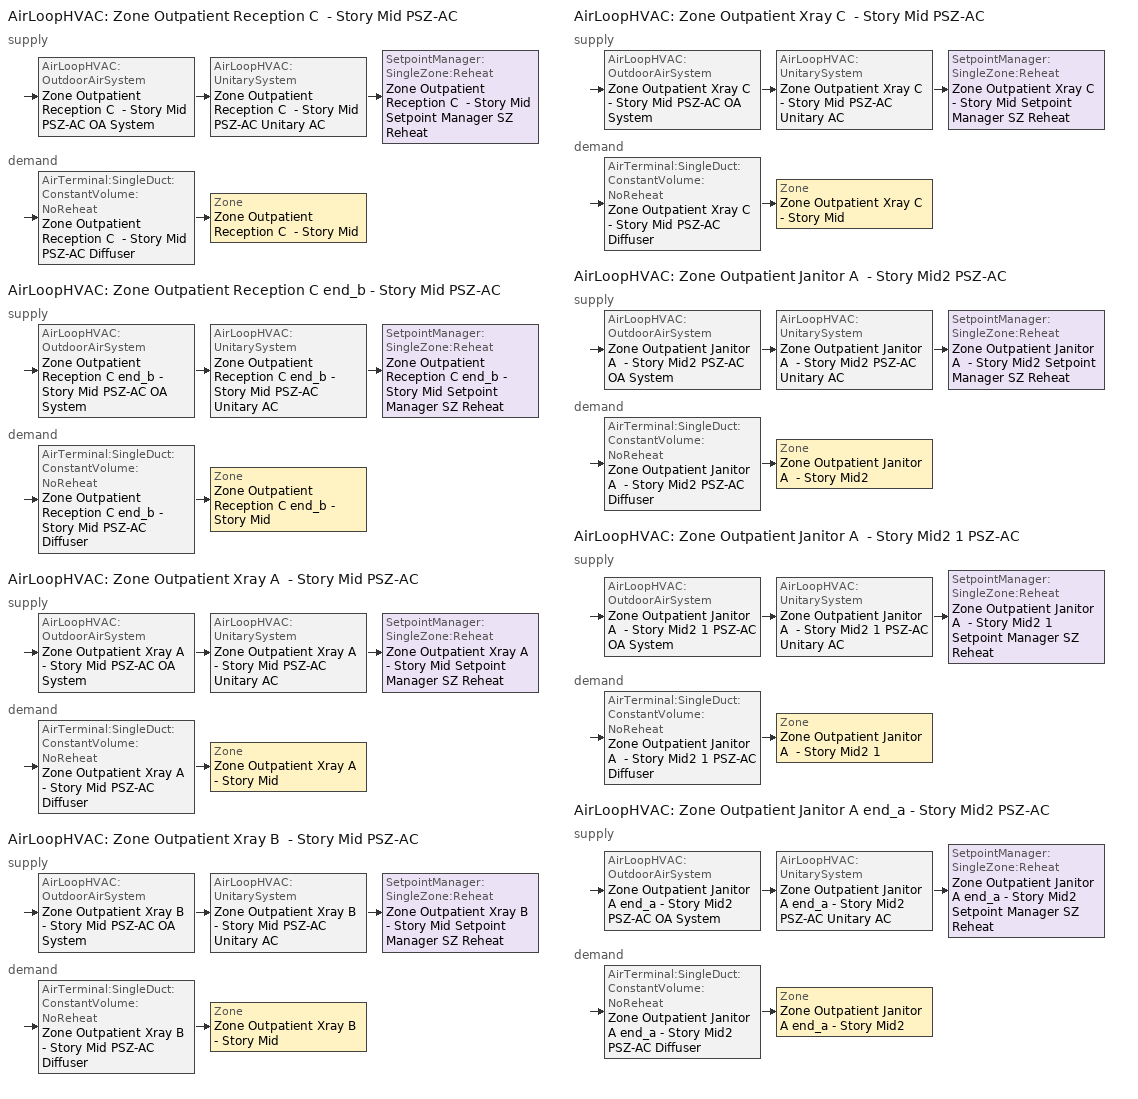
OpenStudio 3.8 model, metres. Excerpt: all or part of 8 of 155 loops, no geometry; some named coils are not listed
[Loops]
AirLoopHVAC 'Zone Outpatient Reception C  - Story Mid PSZ-AC'
 supply: AirLoopHVAC:OutdoorAirSystem 'Zone Outpatient Reception C  - Story Mid PSZ-AC OA System' > AirLoopHVAC:UnitarySystem 'Zone Outpatient Reception C  - Story Mid PSZ-AC Unitary AC' > SetpointManager:SingleZone:Reheat 'Zone Outpatient Reception C  - Story Mid Setpoint Manager SZ Reheat'
 demand: AirTerminal:SingleDuct:ConstantVolume:NoReheat 'Zone Outpatient Reception C  - Story Mid PSZ-AC Diffuser' > Zone 'Zone Outpatient Reception C  - Story Mid'
AirLoopHVAC 'Zone Outpatient Reception C end_b - Story Mid PSZ-AC'
 supply: AirLoopHVAC:OutdoorAirSystem 'Zone Outpatient Reception C end_b - Story Mid PSZ-AC OA System' > AirLoopHVAC:UnitarySystem 'Zone Outpatient Reception C end_b - Story Mid PSZ-AC Unitary AC' > SetpointManager:SingleZone:Reheat 'Zone Outpatient Reception C end_b - Story Mid Setpoint Manager SZ Reheat'
 demand: AirTerminal:SingleDuct:ConstantVolume:NoReheat 'Zone Outpatient Reception C end_b - Story Mid PSZ-AC Diffuser' > Zone 'Zone Outpatient Reception C end_b - Story Mid'
AirLoopHVAC 'Zone Outpatient Xray A  - Story Mid PSZ-AC'
 supply: AirLoopHVAC:OutdoorAirSystem 'Zone Outpatient Xray A  - Story Mid PSZ-AC OA System' > AirLoopHVAC:UnitarySystem 'Zone Outpatient Xray A  - Story Mid PSZ-AC Unitary AC' > SetpointManager:SingleZone:Reheat 'Zone Outpatient Xray A  - Story Mid Setpoint Manager SZ Reheat'
 demand: AirTerminal:SingleDuct:ConstantVolume:NoReheat 'Zone Outpatient Xray A  - Story Mid PSZ-AC Diffuser' > Zone 'Zone Outpatient Xray A  - Story Mid'
AirLoopHVAC 'Zone Outpatient Xray B  - Story Mid PSZ-AC'
 supply: AirLoopHVAC:OutdoorAirSystem 'Zone Outpatient Xray B  - Story Mid PSZ-AC OA System' > AirLoopHVAC:UnitarySystem 'Zone Outpatient Xray B  - Story Mid PSZ-AC Unitary AC' > SetpointManager:SingleZone:Reheat 'Zone Outpatient Xray B  - Story Mid Setpoint Manager SZ Reheat'
 demand: AirTerminal:SingleDuct:ConstantVolume:NoReheat 'Zone Outpatient Xray B  - Story Mid PSZ-AC Diffuser' > Zone 'Zone Outpatient Xray B  - Story Mid'
AirLoopHVAC 'Zone Outpatient Xray C  - Story Mid PSZ-AC'
 supply: AirLoopHVAC:OutdoorAirSystem 'Zone Outpatient Xray C  - Story Mid PSZ-AC OA System' > AirLoopHVAC:UnitarySystem 'Zone Outpatient Xray C  - Story Mid PSZ-AC Unitary AC' > SetpointManager:SingleZone:Reheat 'Zone Outpatient Xray C  - Story Mid Setpoint Manager SZ Reheat'
 demand: AirTerminal:SingleDuct:ConstantVolume:NoReheat 'Zone Outpatient Xray C  - Story Mid PSZ-AC Diffuser' > Zone 'Zone Outpatient Xray C  - Story Mid'
AirLoopHVAC 'Zone Outpatient Janitor A  - Story Mid2 PSZ-AC'
 supply: AirLoopHVAC:OutdoorAirSystem 'Zone Outpatient Janitor A  - Story Mid2 PSZ-AC OA System' > AirLoopHVAC:UnitarySystem 'Zone Outpatient Janitor A  - Story Mid2 PSZ-AC Unitary AC' > SetpointManager:SingleZone:Reheat 'Zone Outpatient Janitor A  - Story Mid2 Setpoint Manager SZ Reheat'
 demand: AirTerminal:SingleDuct:ConstantVolume:NoReheat 'Zone Outpatient Janitor A  - Story Mid2 PSZ-AC Diffuser' > Zone 'Zone Outpatient Janitor A  - Story Mid2'
AirLoopHVAC 'Zone Outpatient Janitor A  - Story Mid2 1 PSZ-AC'
 supply: AirLoopHVAC:OutdoorAirSystem 'Zone Outpatient Janitor A  - Story Mid2 1 PSZ-AC OA System' > AirLoopHVAC:UnitarySystem 'Zone Outpatient Janitor A  - Story Mid2 1 PSZ-AC Unitary AC' > SetpointManager:SingleZone:Reheat 'Zone Outpatient Janitor A  - Story Mid2 1 Setpoint Manager SZ Reheat'
 demand: AirTerminal:SingleDuct:ConstantVolume:NoReheat 'Zone Outpatient Janitor A  - Story Mid2 1 PSZ-AC Diffuser' > Zone 'Zone Outpatient Janitor A  - Story Mid2 1'
AirLoopHVAC 'Zone Outpatient Janitor A end_a - Story Mid2 PSZ-AC'
 supply: AirLoopHVAC:OutdoorAirSystem 'Zone Outpatient Janitor A end_a - Story Mid2 PSZ-AC OA System' > AirLoopHVAC:UnitarySystem 'Zone Outpatient Janitor A end_a - Story Mid2 PSZ-AC Unitary AC' > SetpointManager:SingleZone:Reheat 'Zone Outpatient Janitor A end_a - Story Mid2 Setpoint Manager SZ Reheat'
 demand: AirTerminal:SingleDuct:ConstantVolume:NoReheat 'Zone Outpatient Janitor A end_a - Story Mid2 PSZ-AC Diffuser' > Zone 'Zone Outpatient Janitor A end_a - Story Mid2'
[Sizing:Zone] Zone Cooling Design Supply Air Temperature Input Method=SupplyAirTemperature; Zone Cooling Design Supply Air Temperature {C}=12.7778; Zone Cooling Design Supply Air Temperature Difference {deltaC}=11.11; Zone Heating Design Supply Air Temperature Input Method=SupplyAirTemperature; Zone Heating Design Supply Air Temperature {C}=50; Zone Heating Design Supply Air Temperature Difference {deltaC}=11.11; Zone Cooling Design Supply Air Humidity Ratio {kg-H2O/kg-air}=0.0085; Zone Heating Design Supply Air Humidity Ratio {kg-H2O/kg-air}=0.008; Cooling Design Air Flow Method=DesignDay; Heating Design Air Flow Method=DesignDay; Account for Dedicated Outdoor Air System=No; Dedicated Outdoor Air System Control Strategy=NeutralSupplyAir; Dedicated Outdoor Air Low Setpoint Temperature for Design {C}=autosize; Dedicated Outdoor Air High Setpoint Temperature for Design {C}=autosize; Zone Load Sizing Method=Sensible Load Only No Latent Load; Zone Latent Cooling Design Supply Air Humidity Ratio Input Method=HumidityRatioDifference; Zone Cooling Design Supply Air Humidity Ratio Difference {kgWater/kgDryAir}=0.005; Zone Latent Heating Design Supply Air Humidity Ratio Input Method=HumidityRatioDifference; Zone Humidification Design Supply Air Humidity Ratio Difference {kgWater/kgDryAir}=0.005
Zone Outpatient Reception C  - Story Mid; Zone Outpatient Reception C end_b - Story Mid; Zone Outpatient Janitor A  - Story Mid2; Zone Outpatient Xray A  - Story Mid; Zone Outpatient Xray B  - Story Mid; Zone Outpatient Xray C  - Story Mid; Zone Outpatient Janitor A end_a - Story Mid2; Zone Outpatient Janitor A  - Story Mid2 1
[Zone equipment]
Zone Outpatient Reception C  - Story Mid: Zone Outpatient Reception C  - Story Mid PSZ-AC Diffuser
Zone Outpatient Reception C end_b - Story Mid: Zone Outpatient Reception C end_b - Story Mid PSZ-AC Diffuser
Zone Outpatient Janitor A  - Story Mid2: Zone Outpatient Janitor A  - Story Mid2 PSZ-AC Diffuser
Zone Outpatient Xray A  - Story Mid: Zone Outpatient Xray A  - Story Mid PSZ-AC Diffuser
Zone Outpatient Xray B  - Story Mid: Zone Outpatient Xray B  - Story Mid PSZ-AC Diffuser
Zone Outpatient Xray C  - Story Mid: Zone Outpatient Xray C  - Story Mid PSZ-AC Diffuser
Zone Outpatient Janitor A end_a - Story Mid2: Zone Outpatient Janitor A end_a - Story Mid2 PSZ-AC Diffuser
Zone Outpatient Janitor A  - Story Mid2 1: Zone Outpatient Janitor A  - Story Mid2 1 PSZ-AC Diffuser
[AirLoopHVAC] Design Return Air Flow Fraction of Supply Air Flow=1
Name | Availability Schedule | Design Supply Air Flow Rate {m3/s}
Zone Outpatient Reception C  - Story Mid PSZ-AC | Zone Outpatient Reception C  - Story Mid PSZ-AC Occ Sch | 0.142046
Zone Outpatient Reception C end_b - Story Mid PSZ-AC | Zone Outpatient Reception C end_b - Story Mid PSZ-AC Occ Sch | 0.203065
Zone Outpatient Xray A  - Story Mid PSZ-AC | Zone Outpatient Xray A  - Story Mid PSZ-AC Occ Sch | 0.167412
Zone Outpatient Xray B  - Story Mid PSZ-AC | Zone Outpatient Xray B  - Story Mid PSZ-AC Occ Sch | 0.155528
Zone Outpatient Xray C  - Story Mid PSZ-AC | Zone Outpatient Xray C  - Story Mid PSZ-AC Occ Sch | 0.167412
Zone Outpatient Janitor A  - Story Mid2 PSZ-AC | Zone Outpatient Janitor A  - Story Mid2 PSZ-AC Occ Sch | 0.127772
Zone Outpatient Janitor A  - Story Mid2 1 PSZ-AC | Zone Outpatient Janitor A  - Story Mid2 1 PSZ-AC Occ Sch | 0.0291225
Zone Outpatient Janitor A end_a - Story Mid2 PSZ-AC | Zone Outpatient Janitor A end_a - Story Mid2 PSZ-AC Occ Sch | 0.0428047
[Sizing:System] Type of Load to Size On=Sensible; Central Heating Maximum System Air Flow Ratio=1; Preheat Design Temperature {C}=7.22222; Preheat Design Humidity Ratio {kg-H2O/kg-Air}=0.008; Precool Design Temperature {C}=12.7778; Precool Design Humidity Ratio {kg-H2O/kg-Air}=0.008; Central Cooling Design Supply Air Temperature {C}=12.7778; Central Heating Design Supply Air Temperature {C}=50; Sizing Option=Coincident; 100% Outdoor Air in Cooling=No; 100% Outdoor Air in Heating=No; Central Cooling Design Supply Air Humidity Ratio {kg-H2O/kg-Air}=0.0085; Central Heating Design Supply Air Humidity Ratio {kg-H2O/kg-Air}=0.008; Cooling Design Air Flow Method=DesignDay; Heating Design Air Flow Method=DesignDay; System Outdoor Air Method=ZoneSum; Zone Maximum Outdoor Air Fraction=1; Cooling Supply Air Flow Rate Per Floor Area {m3/s-m2}=0.00996765; Cooling Fraction of Autosized Cooling Supply Air Flow Rate=1; Cooling Supply Air Flow Rate Per Unit Cooling Capacity {m3/s-W}=3.94755e-05; Heating Supply Air Flow Rate Per Floor Area {m3/s-m2}=0.00996765; Heating Fraction of Autosized Heating Supply Air Flow Rate=1; Heating Fraction of Autosized Cooling Supply Air Flow Rate=1; Heating Supply Air Flow Rate Per Unit Heating Capacity {m3/s-W}=3.15882e-05; Cooling Design Capacity Method=CoolingDesignCapacity; Cooling Design Capacity Per Floor Area {W/m2}=234.7; Fraction of Autosized Cooling Design Capacity=1; Heating Design Capacity Method=HeatingDesignCapacity; Heating Design Capacity Per Floor Area {W/m2}=157; Fraction of Autosized Heating Design Capacity=1; Central Cooling Capacity Control Method=OnOff; Occupant Diversity=1
Name | Design Outdoor Air Flow Rate {m3/s} | Cooling Design Capacity {W} | Heating Design Capacity {W}
Zone Outpatient Reception C  - Story Mid PSZ-AC | 0.142046 | 2055.77 | 2795.47
Zone Outpatient Reception C end_b - Story Mid PSZ-AC | 0.203065 | 2899.63 | 3539.82
Zone Outpatient Xray A  - Story Mid PSZ-AC; Zone Outpatient Xray C  - Story Mid PSZ-AC | 0.167412 | 2263.13 | 2588.59
Zone Outpatient Xray B  - Story Mid PSZ-AC | 0.155528 | 2100.08 | 2394.03
Zone Outpatient Janitor A  - Story Mid2 PSZ-AC | 0.127772 | 1448.75 | 1719.05
Zone Outpatient Janitor A  - Story Mid2 1 PSZ-AC | 0.0291225 | 330.22 | 315.03
Zone Outpatient Janitor A end_a - Story Mid2 PSZ-AC | 0.0428047 | 485.32 | 1251.14
[SetpointManager:SingleZone:Reheat] Minimum Supply Air Temperature {C}=12.7778; Maximum Supply Air Temperature {C}=50
Name | Control Zone | Setpoint Node or NodeList
Zone Outpatient Reception C  - Story Mid Setpoint Manager SZ Reheat | Zone Outpatient Reception C  - Story Mid | Zone Outpatient Reception C  - Story Mid PSZ-AC Supply Outlet Node
Zone Outpatient Reception C end_b - Story Mid Setpoint Manager SZ Reheat | Zone Outpatient Reception C end_b - Story Mid | Zone Outpatient Reception C end_b - Story Mid PSZ-AC Supply Outlet Node
Zone Outpatient Xray A  - Story Mid Setpoint Manager SZ Reheat | Zone Outpatient Xray A  - Story Mid | Zone Outpatient Xray A  - Story Mid PSZ-AC Supply Outlet Node
Zone Outpatient Xray B  - Story Mid Setpoint Manager SZ Reheat | Zone Outpatient Xray B  - Story Mid | Zone Outpatient Xray B  - Story Mid PSZ-AC Supply Outlet Node
Zone Outpatient Xray C  - Story Mid Setpoint Manager SZ Reheat | Zone Outpatient Xray C  - Story Mid | Zone Outpatient Xray C  - Story Mid PSZ-AC Supply Outlet Node
Zone Outpatient Janitor A  - Story Mid2 Setpoint Manager SZ Reheat | Zone Outpatient Janitor A  - Story Mid2 | Zone Outpatient Janitor A  - Story Mid2 PSZ-AC Supply Outlet Node
Zone Outpatient Janitor A  - Story Mid2 1 Setpoint Manager SZ Reheat | Zone Outpatient Janitor A  - Story Mid2 1 | Zone Outpatient Janitor A  - Story Mid2 1 PSZ-AC Supply Outlet Node
Zone Outpatient Janitor A end_a - Story Mid2 Setpoint Manager SZ Reheat | Zone Outpatient Janitor A end_a - Story Mid2 | Zone Outpatient Janitor A end_a - Story Mid2 PSZ-AC Supply Outlet Node
[Coil:Heating:Electric] Availability Schedule=Always On Discrete; Efficiency=1
Name | Nominal Capacity {W}
Zone Outpatient Reception C  - Story Mid PSZ-AC Electric Backup Htg Coil | 6737.66
Zone Outpatient Reception C end_b - Story Mid PSZ-AC Electric Backup Htg Coil | 8754.34
Zone Outpatient Xray A  - Story Mid PSZ-AC Electric Backup Htg Coil; Zone Outpatient Xray C  - Story Mid PSZ-AC Electric Backup Htg Coil | 7607.77
Zone Outpatient Xray B  - Story Mid PSZ-AC Electric Backup Htg Coil | 7062.62
Zone Outpatient Janitor A  - Story Mid2 PSZ-AC Electric Backup Htg Coil | 4467.87
Zone Outpatient Janitor A  - Story Mid2 1 PSZ-AC Electric Backup Htg Coil | 1012.86
Zone Outpatient Janitor A end_a - Story Mid2 PSZ-AC Electric Backup Htg Coil | 1500.61
[Coil:Cooling:DX:SingleSpeed] Availability Schedule=Always On Discrete; Rated COP {W/W}=3.14722; Rated Evaporator Fan Power Per Volume Flow Rate 2017 {W/(m3/s)}=773.3; Rated Evaporator Fan Power Per Volume Flow Rate 2023 {W/(m3/s)}=934.4; Total Cooling Capacity Function of Temperature Curve=DOE Ref DX Clg Coil Cool-Cap-fT; Total Cooling Capacity Function of Flow Fraction Curve=DOE Ref DX Clg Coil Cool-CAP-fFlow; Energy Input Ratio Function of Temperature Curve=DOE Ref DX Clg Coil Cool-EIR-fT; Energy Input Ratio Function of Flow Fraction Curve=DOE Ref DX Clg Coil Cool-EIR-fFlow; Part Load Fraction Correlation Curve=DOE Ref DX Clg Coil Cool-PLF-fPLR; Minimum Outdoor Dry-Bulb Temperature for Compressor Operation {C}=-25; Nominal Time for Condensate Removal to Begin {s}=0; Ratio of Initial Moisture Evaporation Rate and Steady State Latent Capacity=0; Maximum Cycling Rate {cycles/hr}=0; Latent Capacity Time Constant {s}=0; Condenser Type=AirCooled; Evaporative Condenser Effectiveness=0.9; Evaporative Condenser Air Flow Rate {m3/s}=autosize; Evaporative Condenser Pump Rated Power Consumption {W}=autosize; Crankcase Heater Capacity {W}=0; Maximum Outdoor Dry-Bulb Temperature for Crankcase Heater Operation {C}=10; Basin Heater Capacity {W/K}=0; Basin Heater Setpoint Temperature {C}=2
Name | Rated Total Cooling Capacity {W} | Rated Sensible Heat Ratio | Rated Air Flow Rate {m3/s}
Zone Outpatient Reception C  - Story Mid PSZ-AC 1spd DX AC Clg Coil 11kBtu/hr 9.7SEER | 3252.55 | 0.72679 | 0.142046
Zone Outpatient Reception C end_b - Story Mid PSZ-AC 1spd DX AC Clg Coil 15kBtu/hr 9.7SEER | 4398.32 | 0.745983 | 0.203065
Zone Outpatient Xray A  - Story Mid PSZ-AC 1spd DX AC Clg Coil 13kBtu/hr 9.7SEER; Zone Outpatient Xray C  - Story Mid PSZ-AC 1spd DX AC Clg Coil 13kBtu/hr 9.7SEER | 3347.47 | 0.776369 | 0.167412
Zone Outpatient Xray B  - Story Mid PSZ-AC 1spd DX AC Clg Coil 12kBtu/hr 9.7SEER | 3106.22 | 0.776724 | 0.155528
Zone Outpatient Janitor A  - Story Mid2 PSZ-AC 1spd DX AC Clg Coil 6kBtu/hr 9.7SEER | 2115.08 | 0.800655 | 0.127772
Zone Outpatient Janitor A  - Story Mid2 1 PSZ-AC 1spd DX AC Clg Coil 2kBtu/hr 9.7SEER | 482.082 | 0.800655 | 0.0291225
Zone Outpatient Janitor A end_a - Story Mid2 PSZ-AC 1spd DX AC Clg Coil 3kBtu/hr 9.7SEER | 708.57 | 0.800655 | 0.0428047
[Fan:OnOff] Availability Schedule=Always On Discrete; Fan Total Efficiency=0.53625; Pressure Rise {Pa}=622.722; Motor Efficiency=0.825; Motor In Airstream Fraction=1
Name | Maximum Flow Rate {m3/s} | Fan Power Ratio Function of Speed Ratio Curve | Fan Efficiency Ratio Function of Speed Ratio Curve
Zone Outpatient Reception C  - Story Mid PSZ-AC Fan | 0.142046 | Fan On Off Power Curve 88 | Fan On Off Efficiency Curve 88
Zone Outpatient Reception C end_b - Story Mid PSZ-AC Fan | 0.203065 | Fan On Off Power Curve 89 | Fan On Off Efficiency Curve 89
Zone Outpatient Xray A  - Story Mid PSZ-AC Fan | 0.167412 | Fan On Off Power Curve 90 | Fan On Off Efficiency Curve 90
Zone Outpatient Xray B  - Story Mid PSZ-AC Fan | 0.155528 | Fan On Off Power Curve 91 | Fan On Off Efficiency Curve 91
Zone Outpatient Xray C  - Story Mid PSZ-AC Fan | 0.167412 | Fan On Off Power Curve 92 | Fan On Off Efficiency Curve 92
Zone Outpatient Janitor A  - Story Mid2 PSZ-AC Fan | 0.127772 | Fan On Off Power Curve 93 | Fan On Off Efficiency Curve 93
Zone Outpatient Janitor A  - Story Mid2 1 PSZ-AC Fan | 0.0291225 | Fan On Off Power Curve 94 | Fan On Off Efficiency Curve 94
Zone Outpatient Janitor A end_a - Story Mid2 PSZ-AC Fan | 0.0428047 | Fan On Off Power Curve 95 | Fan On Off Efficiency Curve 95
[AirLoopHVAC:UnitarySystem] Control Type=Load; Dehumidification Control Type=None; Availability Schedule=Always On Discrete; Fan Placement=DrawThrough; DX Heating Coil Sizing Ratio=1; Use DOAS DX Cooling Coil=No; DOAS DX Cooling Coil Leaving Minimum Air Temperature {C}=2; Latent Load Control=SensibleOnlyLoadControl; Supply Air Flow Rate Method During Cooling Operation=SupplyAirFlowRate; Supply Air Flow Rate Method During Heating Operation=SupplyAirFlowRate; Supply Air Flow Rate Method When No Cooling or Heating is Required=None; No Load Supply Air Flow Rate Control Set To Low Speed=Yes; Maximum Supply Air Temperature {C}=50; Maximum Outdoor Dry-Bulb Temperature for Supplemental Heater Operation {C}=21; Ancilliary On-Cycle Electric Power {W}=0; Ancilliary Off-Cycle Electric Power {W}=0
Name | Controlling Zone or Thermostat Location | Supply Fan | Supply Air Fan Operating Mode Schedule | Heating Coil | Cooling Coil | Supplemental Heating Coil | Supply Air Flow Rate During Cooling Operation {m3/s} | Supply Air Flow Rate During Heating Operation {m3/s}
Zone Outpatient Reception C  - Story Mid PSZ-AC Unitary AC | Zone Outpatient Reception C  - Story Mid | Zone Outpatient Reception C  - Story Mid PSZ-AC Fan | Zone Outpatient Reception C  - Story Mid PSZ-AC_night_fancycle_schedule | Zone Outpatient Reception C  - Story Mid PSZ-AC Water Htg Coil | Zone Outpatient Reception C  - Story Mid PSZ-AC 1spd DX AC Clg Coil 11kBtu/hr 9.7SEER | Zone Outpatient Reception C  - Story Mid PSZ-AC Electric Backup Htg Coil | 0.142046 | 0.142046
Zone Outpatient Reception C end_b - Story Mid PSZ-AC Unitary AC | Zone Outpatient Reception C end_b - Story Mid | Zone Outpatient Reception C end_b - Story Mid PSZ-AC Fan | Zone Outpatient Reception C end_b - Story Mid PSZ-AC_night_fancycle_schedule | Zone Outpatient Reception C end_b - Story Mid PSZ-AC Water Htg Coil | Zone Outpatient Reception C end_b - Story Mid PSZ-AC 1spd DX AC Clg Coil 15kBtu/hr 9.7SEER | Zone Outpatient Reception C end_b - Story Mid PSZ-AC Electric Backup Htg Coil | 0.203065 | 0.203065
Zone Outpatient Xray A  - Story Mid PSZ-AC Unitary AC | Zone Outpatient Xray A  - Story Mid | Zone Outpatient Xray A  - Story Mid PSZ-AC Fan | Zone Outpatient Xray A  - Story Mid PSZ-AC_night_fancycle_schedule | Zone Outpatient Xray A  - Story Mid PSZ-AC Water Htg Coil | Zone Outpatient Xray A  - Story Mid PSZ-AC 1spd DX AC Clg Coil 13kBtu/hr 9.7SEER | Zone Outpatient Xray A  - Story Mid PSZ-AC Electric Backup Htg Coil | 0.167412 | 0.167412
Zone Outpatient Xray B  - Story Mid PSZ-AC Unitary AC | Zone Outpatient Xray B  - Story Mid | Zone Outpatient Xray B  - Story Mid PSZ-AC Fan | Zone Outpatient Xray B  - Story Mid PSZ-AC_night_fancycle_schedule | Zone Outpatient Xray B  - Story Mid PSZ-AC Water Htg Coil | Zone Outpatient Xray B  - Story Mid PSZ-AC 1spd DX AC Clg Coil 12kBtu/hr 9.7SEER | Zone Outpatient Xray B  - Story Mid PSZ-AC Electric Backup Htg Coil | 0.155528 | 0.155528
Zone Outpatient Xray C  - Story Mid PSZ-AC Unitary AC | Zone Outpatient Xray C  - Story Mid | Zone Outpatient Xray C  - Story Mid PSZ-AC Fan | Zone Outpatient Xray C  - Story Mid PSZ-AC_night_fancycle_schedule | Zone Outpatient Xray C  - Story Mid PSZ-AC Water Htg Coil | Zone Outpatient Xray C  - Story Mid PSZ-AC 1spd DX AC Clg Coil 13kBtu/hr 9.7SEER | Zone Outpatient Xray C  - Story Mid PSZ-AC Electric Backup Htg Coil | 0.167412 | 0.167412
Zone Outpatient Janitor A  - Story Mid2 PSZ-AC Unitary AC | Zone Outpatient Janitor A  - Story Mid2 | Zone Outpatient Janitor A  - Story Mid2 PSZ-AC Fan | Zone Outpatient Janitor A  - Story Mid2 PSZ-AC_night_fancycle_schedule | Zone Outpatient Janitor A  - Story Mid2 PSZ-AC Water Htg Coil | Zone Outpatient Janitor A  - Story Mid2 PSZ-AC 1spd DX AC Clg Coil 6kBtu/hr 9.7SEER | Zone Outpatient Janitor A  - Story Mid2 PSZ-AC Electric Backup Htg Coil | 0.127772 | 0.127772
Zone Outpatient Janitor A  - Story Mid2 1 PSZ-AC Unitary AC | Zone Outpatient Janitor A  - Story Mid2 1 | Zone Outpatient Janitor A  - Story Mid2 1 PSZ-AC Fan | Zone Outpatient Janitor A  - Story Mid2 1 PSZ-AC_night_fancycle_schedule | Zone Outpatient Janitor A  - Story Mid2 1 PSZ-AC Water Htg Coil | Zone Outpatient Janitor A  - Story Mid2 1 PSZ-AC 1spd DX AC Clg Coil 2kBtu/hr 9.7SEER | Zone Outpatient Janitor A  - Story Mid2 1 PSZ-AC Electric Backup Htg Coil | 0.0291225 | 0.0291225
Zone Outpatient Janitor A end_a - Story Mid2 PSZ-AC Unitary AC | Zone Outpatient Janitor A end_a - Story Mid2 | Zone Outpatient Janitor A end_a - Story Mid2 PSZ-AC Fan | Zone Outpatient Janitor A end_a - Story Mid2 PSZ-AC_night_fancycle_schedule | Zone Outpatient Janitor A end_a - Story Mid2 PSZ-AC Water Htg Coil | Zone Outpatient Janitor A end_a - Story Mid2 PSZ-AC 1spd DX AC Clg Coil 3kBtu/hr 9.7SEER | Zone Outpatient Janitor A end_a - Story Mid2 PSZ-AC Electric Backup Htg Coil | 0.0428047 | 0.0428047
[Controller:OutdoorAir] Economizer Control Type=NoEconomizer; Economizer Control Action Type=ModulateFlow; Economizer Maximum Limit Dry-Bulb Temperature {C}=28; Economizer Maximum Limit Enthalpy {J/kg}=64000; Lockout Type=LockoutWithCompressor; Minimum Limit Type=FixedMinimum; High Humidity Control=No; Heat Recovery Bypass Control Type=BypassWhenWithinEconomizerLimits; Economizer Operation Staging=InterlockedWithMechanicalCooling
Name | Minimum Outdoor Air Flow Rate {m3/s} | Maximum Outdoor Air Flow Rate {m3/s} | Minimum Outdoor Air Schedule | Controller Mechanical Ventilation
Zone Outpatient Reception C  - Story Mid PSZ-AC OA System Controller | 0.0387153 | 0.142046 | Zone Outpatient Reception C  - Story Mid PSZ-AC_night_novent_schedule | Controller Mechanical Ventilation 89
Zone Outpatient Reception C end_b - Story Mid PSZ-AC OA System Controller | 0.0444398 | 0.203065 | Zone Outpatient Reception C end_b - Story Mid PSZ-AC_night_novent_schedule | Controller Mechanical Ventilation 90
Zone Outpatient Xray A  - Story Mid PSZ-AC OA System Controller | 0.0358501 | 0.167412 | Zone Outpatient Xray A  - Story Mid PSZ-AC_night_novent_schedule | Controller Mechanical Ventilation 91
Zone Outpatient Xray B  - Story Mid PSZ-AC OA System Controller | 0.0331556 | 0.155528 | Zone Outpatient Xray B  - Story Mid PSZ-AC_night_novent_schedule | Controller Mechanical Ventilation 92
Zone Outpatient Xray C  - Story Mid PSZ-AC OA System Controller | 0.0358501 | 0.167412 | Zone Outpatient Xray C  - Story Mid PSZ-AC_night_novent_schedule | Controller Mechanical Ventilation 93
Zone Outpatient Janitor A  - Story Mid2 PSZ-AC OA System Controller | 0 | 0.127772 | Zone Outpatient Janitor A  - Story Mid2 PSZ-AC_night_novent_schedule | Controller Mechanical Ventilation 94
Zone Outpatient Janitor A  - Story Mid2 1 PSZ-AC OA System Controller | 0 | 0.0291225 | Zone Outpatient Janitor A  - Story Mid2 1 PSZ-AC_night_novent_schedule | Controller Mechanical Ventilation 95
Zone Outpatient Janitor A end_a - Story Mid2 PSZ-AC OA System Controller | 0 | 0.0428047 | Zone Outpatient Janitor A end_a - Story Mid2 PSZ-AC_night_novent_schedule | Controller Mechanical Ventilation 96
[Controller:MechanicalVentilation] Availability Schedule=Always On Discrete
Controller Mechanical Ventilation 89; Controller Mechanical Ventilation 90; Controller Mechanical Ventilation 91; Controller Mechanical Ventilation 92; Controller Mechanical Ventilation 93; Controller Mechanical Ventilation 94; Controller Mechanical Ventilation 95; Controller Mechanical Ventilation 96
[AirLoopHVAC:OutdoorAirSystem]
Name | Controller
Zone Outpatient Reception C  - Story Mid PSZ-AC OA System | Zone Outpatient Reception C  - Story Mid PSZ-AC OA System Controller
Zone Outpatient Reception C end_b - Story Mid PSZ-AC OA System | Zone Outpatient Reception C end_b - Story Mid PSZ-AC OA System Controller
Zone Outpatient Xray A  - Story Mid PSZ-AC OA System | Zone Outpatient Xray A  - Story Mid PSZ-AC OA System Controller
Zone Outpatient Xray B  - Story Mid PSZ-AC OA System | Zone Outpatient Xray B  - Story Mid PSZ-AC OA System Controller
Zone Outpatient Xray C  - Story Mid PSZ-AC OA System | Zone Outpatient Xray C  - Story Mid PSZ-AC OA System Controller
Zone Outpatient Janitor A  - Story Mid2 PSZ-AC OA System | Zone Outpatient Janitor A  - Story Mid2 PSZ-AC OA System Controller
Zone Outpatient Janitor A  - Story Mid2 1 PSZ-AC OA System | Zone Outpatient Janitor A  - Story Mid2 1 PSZ-AC OA System Controller
Zone Outpatient Janitor A end_a - Story Mid2 PSZ-AC OA System | Zone Outpatient Janitor A end_a - Story Mid2 PSZ-AC OA System Controller
[AirTerminal:SingleDuct:ConstantVolume:NoReheat] Availability Schedule=Always On Discrete
Name | Maximum Air Flow Rate {m3/s}
Zone Outpatient Reception C  - Story Mid PSZ-AC Diffuser | 0.142046
Zone Outpatient Reception C end_b - Story Mid PSZ-AC Diffuser | 0.203065
Zone Outpatient Xray A  - Story Mid PSZ-AC Diffuser; Zone Outpatient Xray C  - Story Mid PSZ-AC Diffuser | 0.167412
Zone Outpatient Xray B  - Story Mid PSZ-AC Diffuser | 0.155528
Zone Outpatient Janitor A  - Story Mid2 PSZ-AC Diffuser | 0.127772
Zone Outpatient Janitor A  - Story Mid2 1 PSZ-AC Diffuser | 0.0291225
Zone Outpatient Janitor A end_a - Story Mid2 PSZ-AC Diffuser | 0.0428047
[Schedule:Ruleset]
Name | Default Day Schedule | Summer Design Day Schedule | Winter Design Day Schedule
Zone Outpatient Janitor A  - Story Mid2 1 PSZ-AC Occ Sch | Zone Outpatient Janitor A  - Story Mid2 1 PSZ-AC Occ Sch Default | Zone Outpatient Janitor A  - Story Mid2 1 PSZ-AC Occ Sch Summer Design Day | Zone Outpatient Janitor A  - Story Mid2 1 PSZ-AC Occ Sch Winter Design Day
Zone Outpatient Janitor A  - Story Mid2 PSZ-AC Occ Sch | Zone Outpatient Janitor A  - Story Mid2 PSZ-AC Occ Sch Default | Zone Outpatient Janitor A  - Story Mid2 PSZ-AC Occ Sch Summer Design Day | Zone Outpatient Janitor A  - Story Mid2 PSZ-AC Occ Sch Winter Design Day
Zone Outpatient Janitor A end_a - Story Mid2 PSZ-AC Occ Sch | Zone Outpatient Janitor A end_a - Story Mid2 PSZ-AC Occ Sch Default | Zone Outpatient Janitor A end_a - Story Mid2 PSZ-AC Occ Sch Summer Design Day | Zone Outpatient Janitor A end_a - Story Mid2 PSZ-AC Occ Sch Winter Design Day
Zone Outpatient Reception C  - Story Mid PSZ-AC Occ Sch | Zone Outpatient Reception C  - Story Mid PSZ-AC Occ Sch Default | Zone Outpatient Reception C  - Story Mid PSZ-AC Occ Sch Summer Design Day | Zone Outpatient Reception C  - Story Mid PSZ-AC Occ Sch Winter Design Day
Zone Outpatient Reception C end_b - Story Mid PSZ-AC Occ Sch | Zone Outpatient Reception C end_b - Story Mid PSZ-AC Occ Sch Default | Zone Outpatient Reception C end_b - Story Mid PSZ-AC Occ Sch Summer Design Day | Zone Outpatient Reception C end_b - Story Mid PSZ-AC Occ Sch Winter Design Day
Zone Outpatient Xray A  - Story Mid PSZ-AC Occ Sch | Zone Outpatient Xray A  - Story Mid PSZ-AC Occ Sch Default | Zone Outpatient Xray A  - Story Mid PSZ-AC Occ Sch Summer Design Day | Zone Outpatient Xray A  - Story Mid PSZ-AC Occ Sch Winter Design Day
Zone Outpatient Xray B  - Story Mid PSZ-AC Occ Sch | Zone Outpatient Xray B  - Story Mid PSZ-AC Occ Sch Default | Zone Outpatient Xray B  - Story Mid PSZ-AC Occ Sch Summer Design Day | Zone Outpatient Xray B  - Story Mid PSZ-AC Occ Sch Winter Design Day
Zone Outpatient Xray C  - Story Mid PSZ-AC Occ Sch | Zone Outpatient Xray C  - Story Mid PSZ-AC Occ Sch Default | Zone Outpatient Xray C  - Story Mid PSZ-AC Occ Sch Summer Design Day | Zone Outpatient Xray C  - Story Mid PSZ-AC Occ Sch Winter Design Day
Zone Outpatient Janitor A  - Story Mid2 1 PSZ-AC_night_novent_schedule | Zone Outpatient Janitor A  - Story Mid2 1 PSZ-AC Occ Sch Default 2 | Zone Outpatient Janitor A  - Story Mid2 1 PSZ-AC Occ Sch Summer Design Day 2 | Zone Outpatient Janitor A  - Story Mid2 1 PSZ-AC Occ Sch Winter Design Day 2
Zone Outpatient Janitor A  - Story Mid2 1 PSZ-AC_night_fancycle_schedule | Zone Outpatient Janitor A  - Story Mid2 1 PSZ-AC Occ Sch Default 3 | Zone Outpatient Janitor A  - Story Mid2 1 PSZ-AC Occ Sch Summer Design Day 3 | Zone Outpatient Janitor A  - Story Mid2 1 PSZ-AC Occ Sch Winter Design Day 3
Zone Outpatient Janitor A  - Story Mid2 PSZ-AC_night_novent_schedule | Zone Outpatient Janitor A  - Story Mid2 PSZ-AC Occ Sch Default 2 | Zone Outpatient Janitor A  - Story Mid2 PSZ-AC Occ Sch Summer Design Day 2 | Zone Outpatient Janitor A  - Story Mid2 PSZ-AC Occ Sch Winter Design Day 2
Zone Outpatient Janitor A  - Story Mid2 PSZ-AC_night_fancycle_schedule | Zone Outpatient Janitor A  - Story Mid2 PSZ-AC Occ Sch Default 3 | Zone Outpatient Janitor A  - Story Mid2 PSZ-AC Occ Sch Summer Design Day 3 | Zone Outpatient Janitor A  - Story Mid2 PSZ-AC Occ Sch Winter Design Day 3
Zone Outpatient Janitor A end_a - Story Mid2 PSZ-AC_night_novent_schedule | Zone Outpatient Janitor A end_a - Story Mid2 PSZ-AC Occ Sch Default 2 | Zone Outpatient Janitor A end_a - Story Mid2 PSZ-AC Occ Sch Summer Design Day 2 | Zone Outpatient Janitor A end_a - Story Mid2 PSZ-AC Occ Sch Winter Design Day 2
Zone Outpatient Janitor A end_a - Story Mid2 PSZ-AC_night_fancycle_schedule | Zone Outpatient Janitor A end_a - Story Mid2 PSZ-AC Occ Sch Default 3 | Zone Outpatient Janitor A end_a - Story Mid2 PSZ-AC Occ Sch Summer Design Day 3 | Zone Outpatient Janitor A end_a - Story Mid2 PSZ-AC Occ Sch Winter Design Day 3
Zone Outpatient Reception C  - Story Mid PSZ-AC_night_novent_schedule | Zone Outpatient Reception C  - Story Mid PSZ-AC Occ Sch Default 2 | Zone Outpatient Reception C  - Story Mid PSZ-AC Occ Sch Summer Design Day 2 | Zone Outpatient Reception C  - Story Mid PSZ-AC Occ Sch Winter Design Day 2
Zone Outpatient Reception C  - Story Mid PSZ-AC_night_fancycle_schedule | Zone Outpatient Reception C  - Story Mid PSZ-AC Occ Sch Default 3 | Zone Outpatient Reception C  - Story Mid PSZ-AC Occ Sch Summer Design Day 3 | Zone Outpatient Reception C  - Story Mid PSZ-AC Occ Sch Winter Design Day 3
Zone Outpatient Reception C end_b - Story Mid PSZ-AC_night_novent_schedule | Zone Outpatient Reception C end_b - Story Mid PSZ-AC Occ Sch Default 2 | Zone Outpatient Reception C end_b - Story Mid PSZ-AC Occ Sch Summer Design Day 2 | Zone Outpatient Reception C end_b - Story Mid PSZ-AC Occ Sch Winter Design Day 2
Zone Outpatient Reception C end_b - Story Mid PSZ-AC_night_fancycle_schedule | Zone Outpatient Reception C end_b - Story Mid PSZ-AC Occ Sch Default 3 | Zone Outpatient Reception C end_b - Story Mid PSZ-AC Occ Sch Summer Design Day 3 | Zone Outpatient Reception C end_b - Story Mid PSZ-AC Occ Sch Winter Design Day 3
Zone Outpatient Xray A  - Story Mid PSZ-AC_night_novent_schedule | Zone Outpatient Xray A  - Story Mid PSZ-AC Occ Sch Default 2 | Zone Outpatient Xray A  - Story Mid PSZ-AC Occ Sch Summer Design Day 2 | Zone Outpatient Xray A  - Story Mid PSZ-AC Occ Sch Winter Design Day 2
Zone Outpatient Xray A  - Story Mid PSZ-AC_night_fancycle_schedule | Zone Outpatient Xray A  - Story Mid PSZ-AC Occ Sch Default 3 | Zone Outpatient Xray A  - Story Mid PSZ-AC Occ Sch Summer Design Day 3 | Zone Outpatient Xray A  - Story Mid PSZ-AC Occ Sch Winter Design Day 3
Zone Outpatient Xray B  - Story Mid PSZ-AC_night_novent_schedule | Zone Outpatient Xray B  - Story Mid PSZ-AC Occ Sch Default 2 | Zone Outpatient Xray B  - Story Mid PSZ-AC Occ Sch Summer Design Day 2 | Zone Outpatient Xray B  - Story Mid PSZ-AC Occ Sch Winter Design Day 2
Zone Outpatient Xray B  - Story Mid PSZ-AC_night_fancycle_schedule | Zone Outpatient Xray B  - Story Mid PSZ-AC Occ Sch Default 3 | Zone Outpatient Xray B  - Story Mid PSZ-AC Occ Sch Summer Design Day 3 | Zone Outpatient Xray B  - Story Mid PSZ-AC Occ Sch Winter Design Day 3
Zone Outpatient Xray C  - Story Mid PSZ-AC_night_novent_schedule | Zone Outpatient Xray C  - Story Mid PSZ-AC Occ Sch Default 2 | Zone Outpatient Xray C  - Story Mid PSZ-AC Occ Sch Summer Design Day 2 | Zone Outpatient Xray C  - Story Mid PSZ-AC Occ Sch Winter Design Day 2
Zone Outpatient Xray C  - Story Mid PSZ-AC_night_fancycle_schedule | Zone Outpatient Xray C  - Story Mid PSZ-AC Occ Sch Default 3 | Zone Outpatient Xray C  - Story Mid PSZ-AC Occ Sch Summer Design Day 3 | Zone Outpatient Xray C  - Story Mid PSZ-AC Occ Sch Winter Design Day 3
[Schedule:Day]
Zone Outpatient Janitor A  - Story Mid2 1 PSZ-AC Occ Sch Default; Zone Outpatient Janitor A  - Story Mid2 PSZ-AC Occ Sch Default; Zone Outpatient Janitor A end_a - Story Mid2 PSZ-AC Occ Sch Default; Zone Outpatient Reception C  - Story Mid PSZ-AC Occ Sch Sunday; Zone Outpatient Reception C end_b - Story Mid PSZ-AC Occ Sch Sunday; Zone Outpatient Xray A  - Story Mid PSZ-AC Occ Sch Sunday; Zone Outpatient Xray B  - Story Mid PSZ-AC Occ Sch Sunday; Zone Outpatient Xray C  - Story Mid PSZ-AC Occ Sch Sunday; Zone Outpatient Janitor A  - Story Mid2 1 PSZ-AC Occ Sch Default 2; Zone Outpatient Janitor A  - Story Mid2 1 PSZ-AC Occ Sch Default 3; Zone Outpatient Janitor A  - Story Mid2 PSZ-AC Occ Sch Default 2; Zone Outpatient Janitor A  - Story Mid2 PSZ-AC Occ Sch Default 3; Zone Outpatient Janitor A end_a - Story Mid2 PSZ-AC Occ Sch Default 2; Zone Outpatient Janitor A end_a - Story Mid2 PSZ-AC Occ Sch Default 3; Zone Outpatient Reception C  - Story Mid PSZ-AC Occ Sch Sunday 2; Zone Outpatient Reception C  - Story Mid PSZ-AC Occ Sch Sunday 3; Zone Outpatient Reception C end_b - Story Mid PSZ-AC Occ Sch Sunday 2; Zone Outpatient Reception C end_b - Story Mid PSZ-AC Occ Sch Sunday 3; Zone Outpatient Xray A  - Story Mid PSZ-AC Occ Sch Sunday 2; Zone Outpatient Xray A  - Story Mid PSZ-AC Occ Sch Sunday 3; Zone Outpatient Xray B  - Story Mid PSZ-AC Occ Sch Sunday 2; Zone Outpatient Xray B  - Story Mid PSZ-AC Occ Sch Sunday 3; Zone Outpatient Xray C  - Story Mid PSZ-AC Occ Sch Sunday 2; Zone Outpatient Xray C  - Story Mid PSZ-AC Occ Sch Sunday 3: 24, 0, 0
Zone Outpatient Janitor A  - Story Mid2 1 PSZ-AC Occ Sch Winter Design Day; Zone Outpatient Janitor A  - Story Mid2 1 PSZ-AC Occ Sch Summer Design Day; Zone Outpatient Janitor A  - Story Mid2 PSZ-AC Occ Sch Winter Design Day; Zone Outpatient Janitor A  - Story Mid2 PSZ-AC Occ Sch Summer Design Day; Zone Outpatient Janitor A end_a - Story Mid2 PSZ-AC Occ Sch Winter Design Day; Zone Outpatient Janitor A end_a - Story Mid2 PSZ-AC Occ Sch Summer Design Day; Zone Outpatient Reception C  - Story Mid PSZ-AC Occ Sch Winter Design Day; Zone Outpatient Reception C  - Story Mid PSZ-AC Occ Sch Summer Design Day; Zone Outpatient Reception C end_b - Story Mid PSZ-AC Occ Sch Winter Design Day; Zone Outpatient Reception C end_b - Story Mid PSZ-AC Occ Sch Summer Design Day; Zone Outpatient Xray A  - Story Mid PSZ-AC Occ Sch Winter Design Day; Zone Outpatient Xray A  - Story Mid PSZ-AC Occ Sch Summer Design Day; Zone Outpatient Xray B  - Story Mid PSZ-AC Occ Sch Winter Design Day; Zone Outpatient Xray B  - Story Mid PSZ-AC Occ Sch Summer Design Day; Zone Outpatient Xray C  - Story Mid PSZ-AC Occ Sch Winter Design Day; Zone Outpatient Xray C  - Story Mid PSZ-AC Occ Sch Summer Design Day; Zone Outpatient Janitor A  - Story Mid2 1 PSZ-AC Occ Sch Summer Design Day 2; Zone Outpatient Janitor A  - Story Mid2 1 PSZ-AC Occ Sch Winter Design Day 2; Zone Outpatient Janitor A  - Story Mid2 1 PSZ-AC Occ Sch Summer Design Day 3; Zone Outpatient Janitor A  - Story Mid2 1 PSZ-AC Occ Sch Winter Design Day 3; Zone Outpatient Janitor A  - Story Mid2 PSZ-AC Occ Sch Summer Design Day 2; Zone Outpatient Janitor A  - Story Mid2 PSZ-AC Occ Sch Winter Design Day 2; Zone Outpatient Janitor A  - Story Mid2 PSZ-AC Occ Sch Summer Design Day 3; Zone Outpatient Janitor A  - Story Mid2 PSZ-AC Occ Sch Winter Design Day 3; Zone Outpatient Janitor A end_a - Story Mid2 PSZ-AC Occ Sch Summer Design Day 2; Zone Outpatient Janitor A end_a - Story Mid2 PSZ-AC Occ Sch Winter Design Day 2; Zone Outpatient Janitor A end_a - Story Mid2 PSZ-AC Occ Sch Summer Design Day 3; Zone Outpatient Janitor A end_a - Story Mid2 PSZ-AC Occ Sch Winter Design Day 3; Zone Outpatient Reception C  - Story Mid PSZ-AC Occ Sch Summer Design Day 2; Zone Outpatient Reception C  - Story Mid PSZ-AC Occ Sch Winter Design Day 2; Zone Outpatient Reception C  - Story Mid PSZ-AC Occ Sch Summer Design Day 3; Zone Outpatient Reception C  - Story Mid PSZ-AC Occ Sch Winter Design Day 3; Zone Outpatient Reception C end_b - Story Mid PSZ-AC Occ Sch Summer Design Day 2; Zone Outpatient Reception C end_b - Story Mid PSZ-AC Occ Sch Winter Design Day 2; Zone Outpatient Reception C end_b - Story Mid PSZ-AC Occ Sch Summer Design Day 3; Zone Outpatient Reception C end_b - Story Mid PSZ-AC Occ Sch Winter Design Day 3; Zone Outpatient Xray A  - Story Mid PSZ-AC Occ Sch Summer Design Day 2; Zone Outpatient Xray A  - Story Mid PSZ-AC Occ Sch Winter Design Day 2; Zone Outpatient Xray A  - Story Mid PSZ-AC Occ Sch Summer Design Day 3; Zone Outpatient Xray A  - Story Mid PSZ-AC Occ Sch Winter Design Day 3; Zone Outpatient Xray B  - Story Mid PSZ-AC Occ Sch Summer Design Day 2; Zone Outpatient Xray B  - Story Mid PSZ-AC Occ Sch Winter Design Day 2; Zone Outpatient Xray B  - Story Mid PSZ-AC Occ Sch Summer Design Day 3; Zone Outpatient Xray B  - Story Mid PSZ-AC Occ Sch Winter Design Day 3; Zone Outpatient Xray C  - Story Mid PSZ-AC Occ Sch Summer Design Day 2; Zone Outpatient Xray C  - Story Mid PSZ-AC Occ Sch Winter Design Day 2; Zone Outpatient Xray C  - Story Mid PSZ-AC Occ Sch Summer Design Day 3; Zone Outpatient Xray C  - Story Mid PSZ-AC Occ Sch Winter Design Day 3: 24, 0, 1
Zone Outpatient Reception C  - Story Mid PSZ-AC Occ Sch Default; Zone Outpatient Reception C end_b - Story Mid PSZ-AC Occ Sch Default; Zone Outpatient Xray A  - Story Mid PSZ-AC Occ Sch Default; Zone Outpatient Xray B  - Story Mid PSZ-AC Occ Sch Default; Zone Outpatient Xray C  - Story Mid PSZ-AC Occ Sch Default; Zone Outpatient Reception C  - Story Mid PSZ-AC Occ Sch Default 2; Zone Outpatient Reception C  - Story Mid PSZ-AC Occ Sch Default 3; Zone Outpatient Reception C end_b - Story Mid PSZ-AC Occ Sch Default 2; Zone Outpatient Reception C end_b - Story Mid PSZ-AC Occ Sch Default 3; Zone Outpatient Xray A  - Story Mid PSZ-AC Occ Sch Default 2; Zone Outpatient Xray A  - Story Mid PSZ-AC Occ Sch Default 3; Zone Outpatient Xray B  - Story Mid PSZ-AC Occ Sch Default 2; Zone Outpatient Xray B  - Story Mid PSZ-AC Occ Sch Default 3; Zone Outpatient Xray C  - Story Mid PSZ-AC Occ Sch Default 2; Zone Outpatient Xray C  - Story Mid PSZ-AC Occ Sch Default 3: 9, 15, 0, 18, 30, 1, 24, 0, 0
Zone Outpatient Reception C  - Story Mid PSZ-AC Occ Sch Saturday; Zone Outpatient Reception C end_b - Story Mid PSZ-AC Occ Sch Saturday; Zone Outpatient Xray A  - Story Mid PSZ-AC Occ Sch Saturday; Zone Outpatient Xray B  - Story Mid PSZ-AC Occ Sch Saturday; Zone Outpatient Xray C  - Story Mid PSZ-AC Occ Sch Saturday; Zone Outpatient Reception C  - Story Mid PSZ-AC Occ Sch Saturday 2; Zone Outpatient Reception C  - Story Mid PSZ-AC Occ Sch Saturday 3; Zone Outpatient Reception C end_b - Story Mid PSZ-AC Occ Sch Saturday 2; Zone Outpatient Reception C end_b - Story Mid PSZ-AC Occ Sch Saturday 3; Zone Outpatient Xray A  - Story Mid PSZ-AC Occ Sch Saturday 2; Zone Outpatient Xray A  - Story Mid PSZ-AC Occ Sch Saturday 3; Zone Outpatient Xray B  - Story Mid PSZ-AC Occ Sch Saturday 2; Zone Outpatient Xray B  - Story Mid PSZ-AC Occ Sch Saturday 3; Zone Outpatient Xray C  - Story Mid PSZ-AC Occ Sch Saturday 2; Zone Outpatient Xray C  - Story Mid PSZ-AC Occ Sch Saturday 3: 10, 30, 0, 18, 45, 1, 24, 0, 0
[Schedule:Rule] Date Specification Type=DateRange; Start Month=1; Start Day=1; End Month=12; End Day=31
Name | Schedule Ruleset | Rule Order | Day Schedule | Apply Saturday | Apply Sunday
Zone Outpatient Reception C  - Story Mid PSZ-AC Occ Sch Saturday Rule | Zone Outpatient Reception C  - Story Mid PSZ-AC Occ Sch | 1 | Zone Outpatient Reception C  - Story Mid PSZ-AC Occ Sch Saturday | Yes
Zone Outpatient Reception C  - Story Mid PSZ-AC Occ Sch Sunday Rule | Zone Outpatient Reception C  - Story Mid PSZ-AC Occ Sch | 0 | Zone Outpatient Reception C  - Story Mid PSZ-AC Occ Sch Sunday |  | Yes
Zone Outpatient Reception C end_b - Story Mid PSZ-AC Occ Sch Saturday Rule | Zone Outpatient Reception C end_b - Story Mid PSZ-AC Occ Sch | 1 | Zone Outpatient Reception C end_b - Story Mid PSZ-AC Occ Sch Saturday | Yes
Zone Outpatient Reception C end_b - Story Mid PSZ-AC Occ Sch Sunday Rule | Zone Outpatient Reception C end_b - Story Mid PSZ-AC Occ Sch | 0 | Zone Outpatient Reception C end_b - Story Mid PSZ-AC Occ Sch Sunday |  | Yes
Zone Outpatient Xray A  - Story Mid PSZ-AC Occ Sch Saturday Rule | Zone Outpatient Xray A  - Story Mid PSZ-AC Occ Sch | 1 | Zone Outpatient Xray A  - Story Mid PSZ-AC Occ Sch Saturday | Yes
Zone Outpatient Xray A  - Story Mid PSZ-AC Occ Sch Sunday Rule | Zone Outpatient Xray A  - Story Mid PSZ-AC Occ Sch | 0 | Zone Outpatient Xray A  - Story Mid PSZ-AC Occ Sch Sunday |  | Yes
Zone Outpatient Xray B  - Story Mid PSZ-AC Occ Sch Saturday Rule | Zone Outpatient Xray B  - Story Mid PSZ-AC Occ Sch | 1 | Zone Outpatient Xray B  - Story Mid PSZ-AC Occ Sch Saturday | Yes
Zone Outpatient Xray B  - Story Mid PSZ-AC Occ Sch Sunday Rule | Zone Outpatient Xray B  - Story Mid PSZ-AC Occ Sch | 0 | Zone Outpatient Xray B  - Story Mid PSZ-AC Occ Sch Sunday |  | Yes
Zone Outpatient Xray C  - Story Mid PSZ-AC Occ Sch Saturday Rule | Zone Outpatient Xray C  - Story Mid PSZ-AC Occ Sch | 1 | Zone Outpatient Xray C  - Story Mid PSZ-AC Occ Sch Saturday | Yes
Zone Outpatient Xray C  - Story Mid PSZ-AC Occ Sch Sunday Rule | Zone Outpatient Xray C  - Story Mid PSZ-AC Occ Sch | 0 | Zone Outpatient Xray C  - Story Mid PSZ-AC Occ Sch Sunday |  | Yes
Zone Outpatient Reception C  - Story Mid PSZ-AC Occ Sch Sunday Rule 2 | Zone Outpatient Reception C  - Story Mid PSZ-AC_night_novent_schedule | 0 | Zone Outpatient Reception C  - Story Mid PSZ-AC Occ Sch Sunday 2 |  | Yes
Zone Outpatient Reception C  - Story Mid PSZ-AC Occ Sch Saturday Rule 2 | Zone Outpatient Reception C  - Story Mid PSZ-AC_night_novent_schedule | 1 | Zone Outpatient Reception C  - Story Mid PSZ-AC Occ Sch Saturday 2 | Yes
Zone Outpatient Reception C  - Story Mid PSZ-AC Occ Sch Sunday Rule 3 | Zone Outpatient Reception C  - Story Mid PSZ-AC_night_fancycle_schedule | 0 | Zone Outpatient Reception C  - Story Mid PSZ-AC Occ Sch Sunday 3 |  | Yes
Zone Outpatient Reception C  - Story Mid PSZ-AC Occ Sch Saturday Rule 3 | Zone Outpatient Reception C  - Story Mid PSZ-AC_night_fancycle_schedule | 1 | Zone Outpatient Reception C  - Story Mid PSZ-AC Occ Sch Saturday 3 | Yes
Zone Outpatient Reception C end_b - Story Mid PSZ-AC Occ Sch Sunday Rule 2 | Zone Outpatient Reception C end_b - Story Mid PSZ-AC_night_novent_schedule | 0 | Zone Outpatient Reception C end_b - Story Mid PSZ-AC Occ Sch Sunday 2 |  | Yes
Zone Outpatient Reception C end_b - Story Mid PSZ-AC Occ Sch Saturday Rule 2 | Zone Outpatient Reception C end_b - Story Mid PSZ-AC_night_novent_schedule | 1 | Zone Outpatient Reception C end_b - Story Mid PSZ-AC Occ Sch Saturday 2 | Yes
Zone Outpatient Reception C end_b - Story Mid PSZ-AC Occ Sch Sunday Rule 3 | Zone Outpatient Reception C end_b - Story Mid PSZ-AC_night_fancycle_schedule | 0 | Zone Outpatient Reception C end_b - Story Mid PSZ-AC Occ Sch Sunday 3 |  | Yes
Zone Outpatient Reception C end_b - Story Mid PSZ-AC Occ Sch Saturday Rule 3 | Zone Outpatient Reception C end_b - Story Mid PSZ-AC_night_fancycle_schedule | 1 | Zone Outpatient Reception C end_b - Story Mid PSZ-AC Occ Sch Saturday 3 | Yes
Zone Outpatient Xray A  - Story Mid PSZ-AC Occ Sch Sunday Rule 2 | Zone Outpatient Xray A  - Story Mid PSZ-AC_night_novent_schedule | 0 | Zone Outpatient Xray A  - Story Mid PSZ-AC Occ Sch Sunday 2 |  | Yes
Zone Outpatient Xray A  - Story Mid PSZ-AC Occ Sch Saturday Rule 2 | Zone Outpatient Xray A  - Story Mid PSZ-AC_night_novent_schedule | 1 | Zone Outpatient Xray A  - Story Mid PSZ-AC Occ Sch Saturday 2 | Yes
Zone Outpatient Xray A  - Story Mid PSZ-AC Occ Sch Sunday Rule 3 | Zone Outpatient Xray A  - Story Mid PSZ-AC_night_fancycle_schedule | 0 | Zone Outpatient Xray A  - Story Mid PSZ-AC Occ Sch Sunday 3 |  | Yes
Zone Outpatient Xray A  - Story Mid PSZ-AC Occ Sch Saturday Rule 3 | Zone Outpatient Xray A  - Story Mid PSZ-AC_night_fancycle_schedule | 1 | Zone Outpatient Xray A  - Story Mid PSZ-AC Occ Sch Saturday 3 | Yes
Zone Outpatient Xray B  - Story Mid PSZ-AC Occ Sch Sunday Rule 2 | Zone Outpatient Xray B  - Story Mid PSZ-AC_night_novent_schedule | 0 | Zone Outpatient Xray B  - Story Mid PSZ-AC Occ Sch Sunday 2 |  | Yes
Zone Outpatient Xray B  - Story Mid PSZ-AC Occ Sch Saturday Rule 2 | Zone Outpatient Xray B  - Story Mid PSZ-AC_night_novent_schedule | 1 | Zone Outpatient Xray B  - Story Mid PSZ-AC Occ Sch Saturday 2 | Yes
Zone Outpatient Xray B  - Story Mid PSZ-AC Occ Sch Sunday Rule 3 | Zone Outpatient Xray B  - Story Mid PSZ-AC_night_fancycle_schedule | 0 | Zone Outpatient Xray B  - Story Mid PSZ-AC Occ Sch Sunday 3 |  | Yes
Zone Outpatient Xray B  - Story Mid PSZ-AC Occ Sch Saturday Rule 3 | Zone Outpatient Xray B  - Story Mid PSZ-AC_night_fancycle_schedule | 1 | Zone Outpatient Xray B  - Story Mid PSZ-AC Occ Sch Saturday 3 | Yes
Zone Outpatient Xray C  - Story Mid PSZ-AC Occ Sch Sunday Rule 2 | Zone Outpatient Xray C  - Story Mid PSZ-AC_night_novent_schedule | 0 | Zone Outpatient Xray C  - Story Mid PSZ-AC Occ Sch Sunday 2 |  | Yes
Zone Outpatient Xray C  - Story Mid PSZ-AC Occ Sch Saturday Rule 2 | Zone Outpatient Xray C  - Story Mid PSZ-AC_night_novent_schedule | 1 | Zone Outpatient Xray C  - Story Mid PSZ-AC Occ Sch Saturday 2 | Yes
Zone Outpatient Xray C  - Story Mid PSZ-AC Occ Sch Sunday Rule 3 | Zone Outpatient Xray C  - Story Mid PSZ-AC_night_fancycle_schedule | 0 | Zone Outpatient Xray C  - Story Mid PSZ-AC Occ Sch Sunday 3 |  | Yes
Zone Outpatient Xray C  - Story Mid PSZ-AC Occ Sch Saturday Rule 3 | Zone Outpatient Xray C  - Story Mid PSZ-AC_night_fancycle_schedule | 1 | Zone Outpatient Xray C  - Story Mid PSZ-AC Occ Sch Saturday 3 | Yes
[Schedule:Constant]
Always On Discrete: Value=1
[Curve:Exponent] Coefficient1 Constant=1; Coefficient2 Constant=0; Coefficient3 Constant=0; Minimum Value of x=0; Maximum Value of x=1
Fan On Off Power Curve 88; Fan On Off Power Curve 89; Fan On Off Power Curve 90; Fan On Off Power Curve 91; Fan On Off Power Curve 92; Fan On Off Power Curve 93; Fan On Off Power Curve 94; Fan On Off Power Curve 95
[Curve:Cubic] Coefficient1 Constant=1; Coefficient2 x=0; Coefficient3 x**2=0; Coefficient4 x**3=0
Name | Minimum Value of x | Maximum Value of x
Fan On Off Efficiency Curve 88; Fan On Off Efficiency Curve 89; Fan On Off Efficiency Curve 90; Fan On Off Efficiency Curve 91; Fan On Off Efficiency Curve 92; Fan On Off Efficiency Curve 93; Fan On Off Efficiency Curve 94; Fan On Off Efficiency Curve 95 | 0 | 1
DOE Ref DX Clg Coil Cool-CAP-fFlow; DOE Ref DX Clg Coil Cool-EIR-fFlow | -100 | 100
[Curve:Biquadratic] Minimum Value of x=-100; Maximum Value of x=100; Minimum Value of y=-100; Maximum Value of y=100
Name | Coefficient1 Constant | Coefficient2 x | Coefficient3 x**2 | Coefficient4 y | Coefficient5 y**2 | Coefficient6 x*y
DOE Ref DX Clg Coil Cool-Cap-fT | 0.971212 | -0.0152755 | 0.00144345 | -0.00039321 | -6.8364e-06 | -0.000290596
DOE Ref DX Clg Coil Cool-EIR-fT | 0.286871 | 0.0239022 | -0.000810648 | 0.0134585 | 0.000338936 | -0.000487004
[Curve:Quadratic]
DOE Ref DX Clg Coil Cool-PLF-fPLR: Coefficient1 Constant=0.909496; Coefficient2 x=0.0986477; Coefficient3 x**2=-0.00819488; Minimum Value of x=0; Maximum Value of x=1
